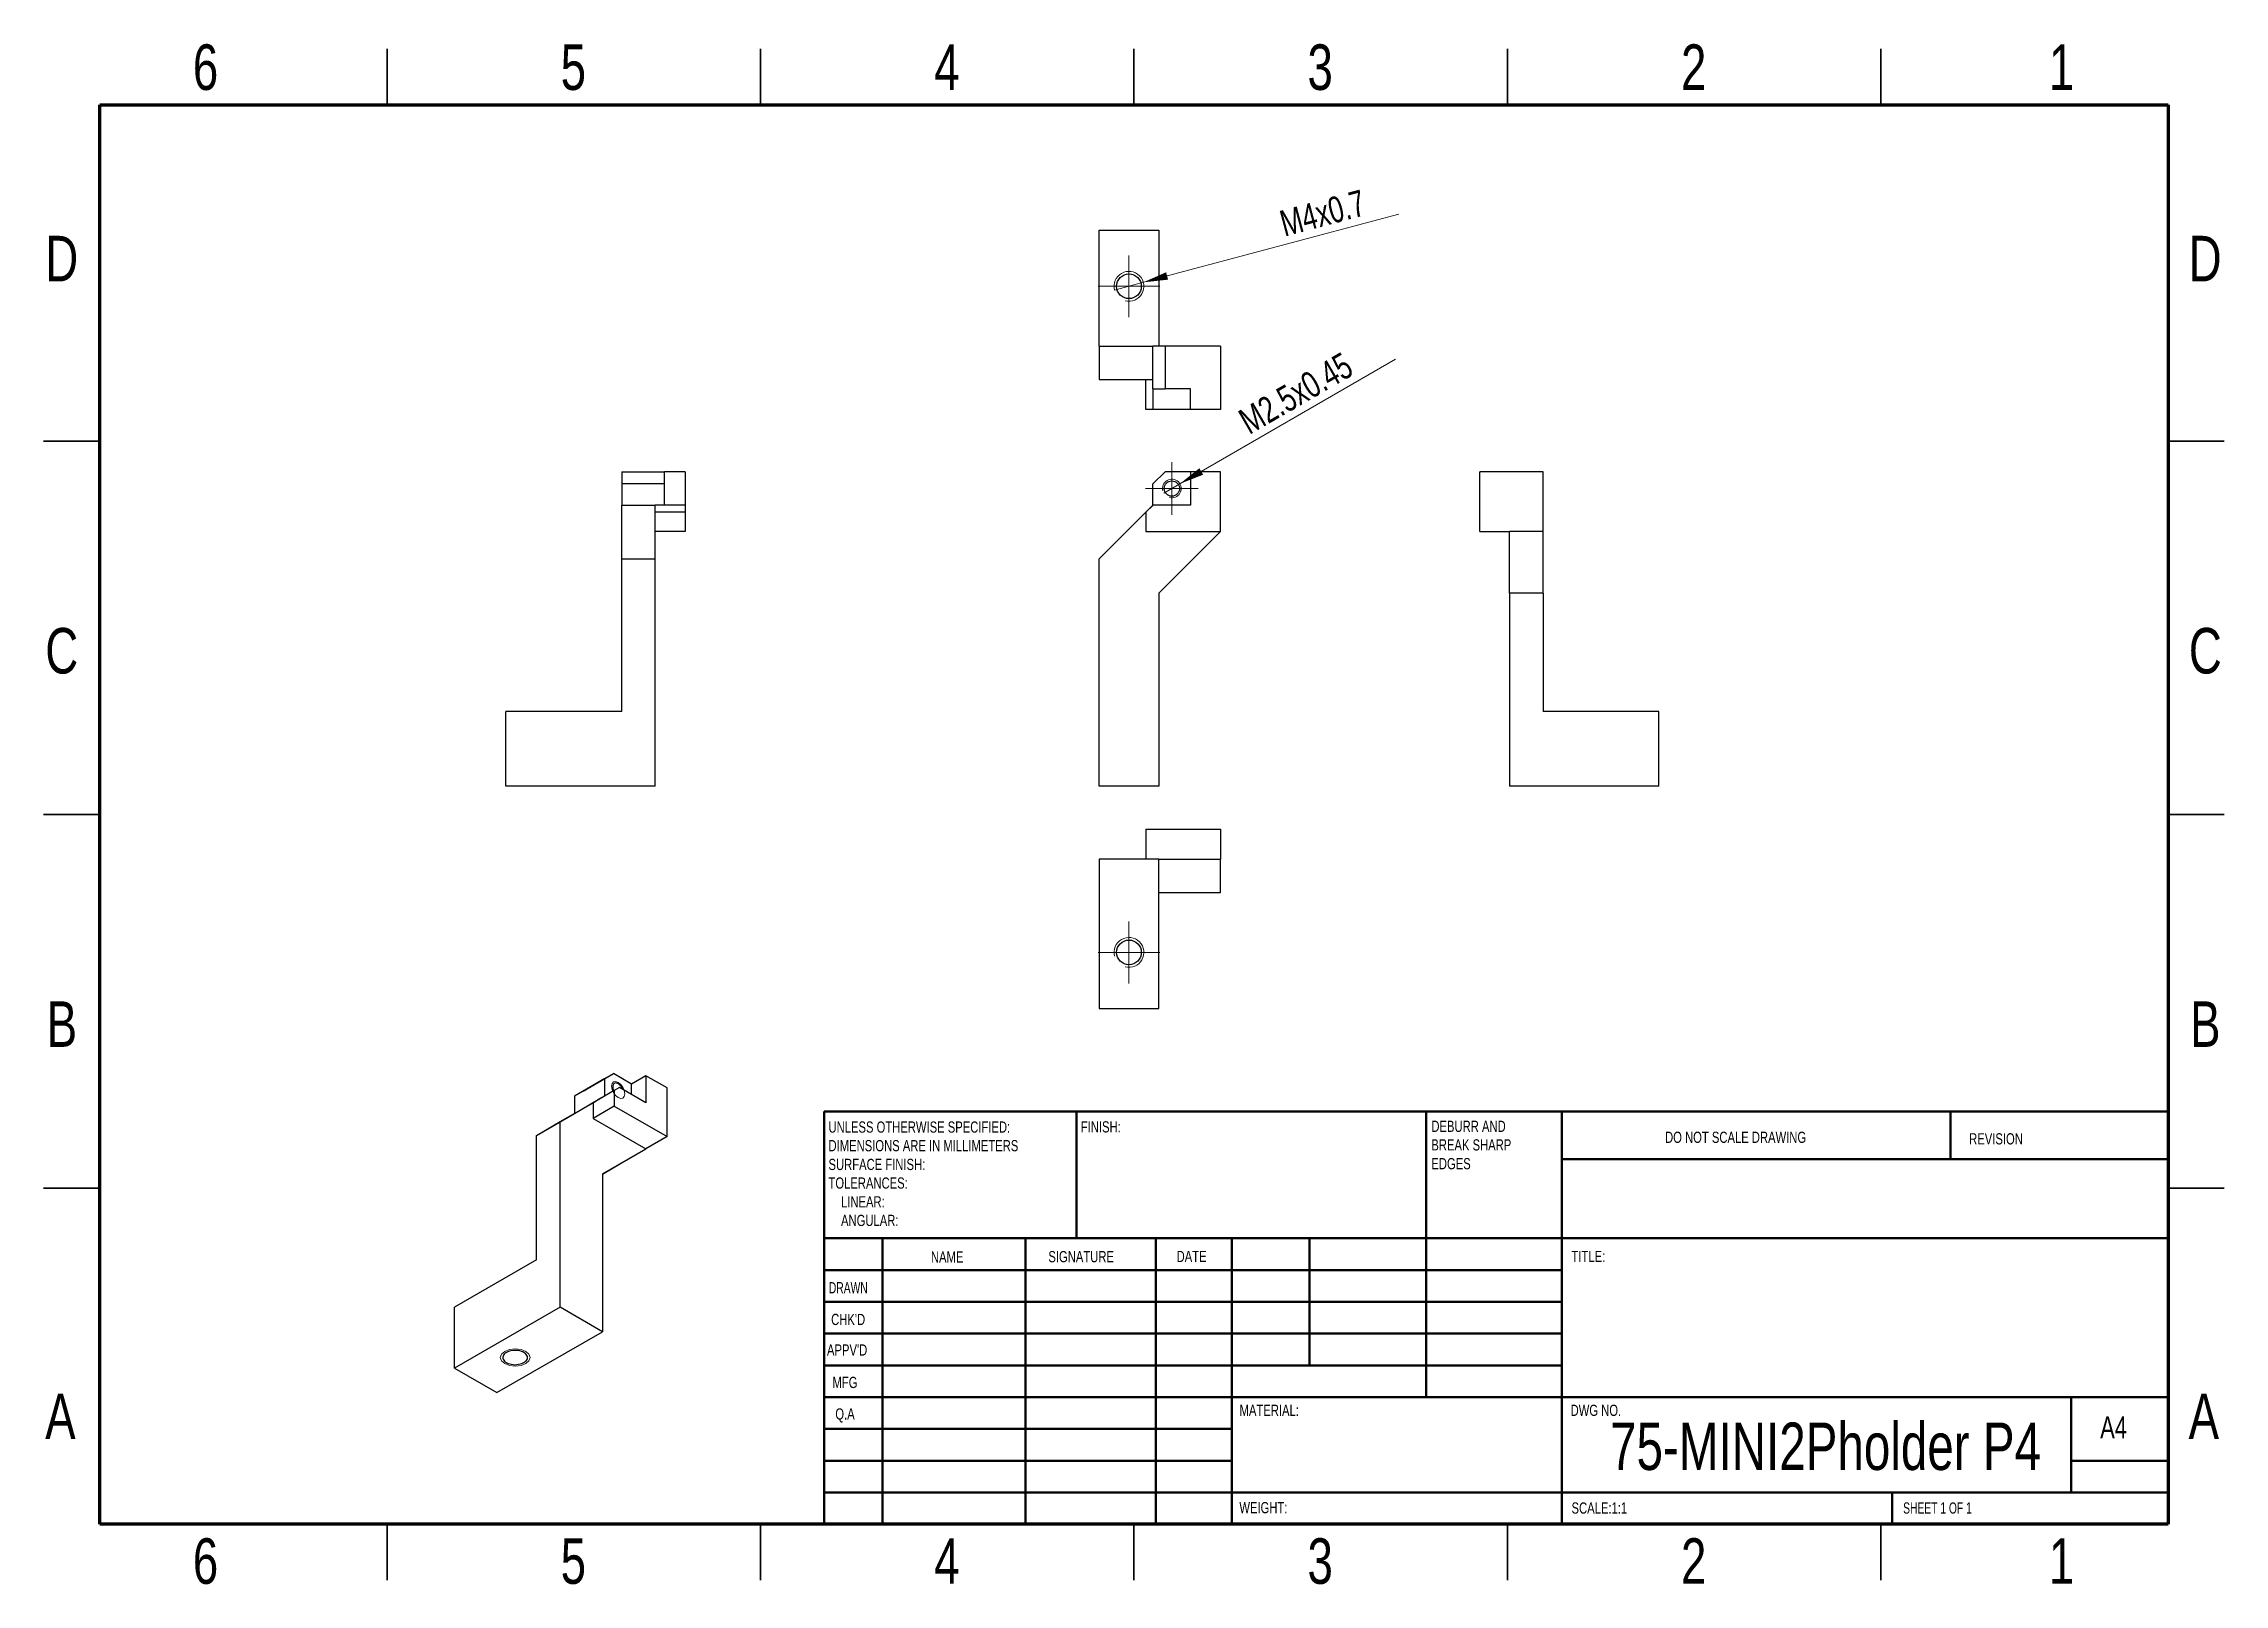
# Model space of a CAD drawing. Header units: inches. Extents: x 0.1 to 11.6, y 0.1 to 8.2.
import ezdxf

# ---------------------------------------------------------------- set-up
doc = ezdxf.new("R2010")
doc.units = ezdxf.units.IN
doc.header["$MEASUREMENT"] = 0
doc.styles.add('SLDTEXTSTYLE0', font='TXT', dxfattribs={"width": 0.75})
doc.styles.add('SLDTEXTSTYLE1', font='TXT', dxfattribs={"width": 0.686449})
doc.styles.add('SLDTEXTSTYLE2', font='TXT', dxfattribs={"width": 0.6875})
doc.dimstyles.new('SLDDIMSTYLE0', dxfattribs={"dimtxt": 0.137795, "dimasz": 0.13, "dimexe": 0, "dimexo": 0.0625, "dimgap": 0.034449, "dimtad": 1, "dimrnd": 1e-09, "dimzin": 12, "dimdsep": 46, "dimtxsty": 'SLDTEXTSTYLE0', "dimblk1": 'NONE', "dimsah": 1, "dimcen": 0, "dimadec": 0, "dimazin": 3, "dimtfac": 1, "dimtmove": 0, "dimatfit": 3, "dimldrblk": 'NONE', "dimfxl": 0, "dimfrac": 2, "dimtolj": 1, "dimtzin": 12, "dimarcsym": 0})

# ---------------------------------------------------------------- blocks, each defined once
blk = doc.blocks.new('SW_NOTE_0')
at = {"color": 0, "linetype": 'Continuous', "lineweight": 0, "attachment_point": 1, "style": 'SLDTEXTSTYLE0'}
for s, insert, char_height in [('UNLESS OTHERWISE SPECIFIED:', (0, 0.076), 0.05906), ('DIMENSIONS ARE IN MILLIMETERS', (0, -0.022), 0.05906), ('TOLERANCES:', (0, -0.219), 0.05906), ('SURFACE FINISH:', (0, -0.121), 0.05906), ('LINEAR:', (0.066, -0.318), 0.0591), ('ANGULAR:', (0.066, -0.416), 0.0591)]:
    blk.add_mtext(s, dxfattribs=dict(at, insert=insert, char_height=char_height))
blk = doc.blocks.new('SW_NOTE_0_1')
at = {"color": 0, "linetype": 'Continuous', "lineweight": 0, "attachment_point": 1, "style": 'SLDTEXTSTYLE0'}
for s, insert, char_height in [('DEBURR AND', (0, 0.076), 0.0591), ('BREAK SHARP', (0, -0.022), 0.05906), ('EDGES', (0, -0.121), 0.0591)]:
    blk.add_mtext(s, dxfattribs=dict(at, insert=insert, char_height=char_height))
blk = doc.blocks.new('_D')
at = {"color": 7, "linetype": 'Continuous', "lineweight": 0}
for q in [(7.225, 6.533), (6.003, 5.828)]:
    blk.add_line((6.088, 5.877), q, dxfattribs=at)
at = {"color": 7, "linetype": 'Continuous', "lineweight": 18}
blk.add_solid([(6.088, 5.877), (6.211, 5.925), (6.191, 5.959)], dxfattribs=at)
at = {"color": 7, "linetype": 'Continuous', "lineweight": 18, "insert": (6.385, 6.253), "char_height": 0.1378, "attachment_point": 1, "rotation": 30, "style": 'SLDTEXTSTYLE0'}
blk.add_mtext('M2.5x0.45', dxfattribs=at)
blk = doc.blocks.new('_None')
blk = doc.blocks.new('SW_CENTERMARKSYMBOL_0')
at = {"color": 0, "linetype": 'Continuous', "lineweight": 18}
for p, q in [((0, 0.098), (0, 0.139)), ((-0.098, 0), (-0.139, 0)), ((0, 0), (-0.098, 0)), ((0, 0), (0, 0.098)), ((0, 0), (0, -0.098)), ((0, 0), (0.098, 0)), ((0.098, 0), (0.139, 0)), ((0, -0.098), (0, -0.139))]:
    blk.add_line(p, q, dxfattribs=at)
blk = doc.blocks.new('_D_1')
at = {"color": 7, "linetype": 'Continuous', "lineweight": 0}
for q in [(7.242, 7.299), (5.743, 6.898)]:
    blk.add_line((5.896, 6.939), q, dxfattribs=at)
at = {"color": 7, "linetype": 'Continuous', "lineweight": 18}
blk.add_solid([(5.896, 6.939), (6.026, 6.953), (6.016, 6.992)], dxfattribs=at)
at = {"color": 7, "linetype": 'Continuous', "lineweight": 18, "insert": (6.604, 7.312), "char_height": 0.1378, "attachment_point": 1, "rotation": 15, "style": 'SLDTEXTSTYLE0'}
blk.add_mtext('M4x0.7', dxfattribs=at)
blk = doc.blocks.new('SW_CENTERMARKSYMBOL_1')
at = {"color": 0, "linetype": 'Continuous', "lineweight": 18}
for p, q in [((0, 0.098), (0, 0.163)), ((-0.098, 0), (-0.163, 0)), ((0, 0), (-0.098, 0)), ((0, 0), (0, 0.098)), ((0, 0), (0, -0.098)), ((0, 0), (0.098, 0)), ((0.098, 0), (0.163, 0)), ((0, -0.098), (0, -0.163))]:
    blk.add_line(p, q, dxfattribs=at)
blk = doc.blocks.new('SW_CENTERMARKSYMBOL_2')
at = {"color": 0, "linetype": 'Continuous', "lineweight": 18}
for p, q in [((0, 0.098), (0, 0.163)), ((-0.098, 0), (-0.163, 0)), ((0, 0), (-0.098, 0)), ((0, 0), (0, 0.098)), ((0, 0), (0, -0.098)), ((0, 0), (0.098, 0)), ((0.098, 0), (0.163, 0)), ((0, -0.098), (0, -0.163))]:
    blk.add_line(p, q, dxfattribs=at)

msp = doc.modelspace()

# ---------------------------------------------------------------- linework, layer by layer
at = {"color": 7, "linetype": 'Continuous', "lineweight": 35}
for p, q in [((1.909, 7.874), (1.909, 8.169)), ((3.878, 7.874), (3.878, 8.169)), ((5.846, 8.169), (5.846, 7.874)), ((5.846, 7.874), (5.846, 8.169)), ((7.815, 7.874), (7.815, 8.169)), ((9.783, 7.874), (9.783, 8.169)), ((0.394, 6.102), (0.098, 6.102)), ((11.299, 6.102), (11.594, 6.102)), ((0.098, 4.134), (0.394, 4.134)), ((0.394, 4.134), (0.098, 4.134)), ((11.594, 4.134), (11.299, 4.134)), ((11.299, 4.134), (11.594, 4.134)), ((0.394, 2.165), (0.098, 2.165)), ((11.299, 2.165), (11.594, 2.165)), ((1.909, 0.394), (1.909, 0.098)), ((3.878, 0.394), (3.878, 0.098)), ((5.846, 0.098), (5.846, 0.394)), ((5.846, 0.394), (5.846, 0.098)), ((7.815, 0.394), (7.815, 0.098)), ((9.783, 0.394), (9.783, 0.098))]:
    msp.add_line(p, q, dxfattribs=at)
at = {"color": 7, "linetype": 'Continuous', "lineweight": 70}
for p, q in [((0.394, 0.394), (0.394, 7.874)), ((0.394, 7.874), (11.299, 7.874)), ((11.299, 7.874), (11.299, 0.394)), ((11.299, 0.394), (0.394, 0.394))]:
    msp.add_line(p, q, dxfattribs=at)
at = {"color": 7, "linetype": 'Continuous', "lineweight": 25}
for p, q in [((5.662, 7.214), (5.977, 7.214)), ((5.662, 6.603), (5.662, 7.214)), ((5.977, 7.214), (5.977, 6.603)), ((5.662, 6.603), (5.662, 6.426)), ((5.662, 6.603), (5.946, 6.603)), ((5.946, 6.377), (5.946, 6.603)), ((6.01, 6.603), (5.946, 6.603)), ((6.01, 6.603), (6.01, 6.377)), ((6.302, 6.603), (6.01, 6.603)), ((6.302, 6.603), (6.302, 6.269)), ((5.662, 6.426), (5.908, 6.426)), ((5.908, 6.426), (5.946, 6.426)), ((5.908, 6.269), (5.908, 6.426)), ((5.946, 6.377), (6.01, 6.377)), ((5.947, 6.269), (5.947, 6.377)), ((6.144, 6.377), (6.01, 6.377)), ((6.144, 6.269), (6.144, 6.377)), ((5.947, 6.269), (5.908, 6.269)), ((6.144, 6.269), (5.947, 6.269)), ((6.302, 6.269), (6.144, 6.269)), ((3.146, 5.94), (3.372, 5.94)), ((3.146, 5.94), (3.146, 5.876)), ((3.372, 5.876), (3.146, 5.876)), ((3.146, 5.876), (3.146, 5.765)), ((3.372, 5.876), (3.372, 5.94)), ((3.48, 5.94), (3.372, 5.94)), ((3.372, 5.765), (3.372, 5.876)), ((3.48, 5.94), (3.48, 5.765)), ((5.946, 5.876), (6.01, 5.94)), ((5.946, 5.765), (5.946, 5.876)), ((6.144, 5.94), (6.01, 5.94)), ((6.144, 5.94), (6.144, 5.765)), ((6.302, 5.94), (6.144, 5.94)), ((6.302, 5.625), (6.302, 5.94)), ((7.669, 5.625), (7.669, 5.94)), ((8.003, 5.94), (7.669, 5.94)), ((8.003, 5.625), (8.003, 5.94)), ((3.146, 5.765), (3.323, 5.765)), ((3.146, 5.481), (3.146, 5.765)), ((3.323, 5.727), (3.323, 5.765)), ((3.372, 5.765), (3.323, 5.765)), ((3.48, 5.765), (3.372, 5.765)), ((3.48, 5.765), (3.48, 5.727)), ((5.947, 5.765), (5.908, 5.727)), ((5.908, 5.727), (5.946, 5.765)), ((5.946, 5.765), (5.947, 5.765)), ((6.144, 5.765), (5.947, 5.765)), ((3.323, 5.481), (3.323, 5.727)), ((3.48, 5.727), (3.323, 5.727)), ((3.48, 5.727), (3.48, 5.625)), ((5.662, 5.481), (5.908, 5.727)), ((5.908, 5.727), (5.908, 5.625)), ((3.48, 5.625), (3.323, 5.625)), ((5.908, 5.625), (6.302, 5.625)), ((5.977, 5.301), (6.302, 5.625)), ((7.669, 5.625), (7.826, 5.625)), ((8.003, 5.625), (7.826, 5.625)), ((7.826, 5.301), (7.826, 5.625)), ((8.003, 5.301), (8.003, 5.625)), ((3.146, 4.677), (3.146, 5.481)), ((3.146, 5.481), (3.323, 5.481)), ((3.323, 4.283), (3.323, 5.481)), ((5.662, 4.283), (5.662, 5.481)), ((5.977, 5.301), (5.977, 4.283)), ((8.003, 5.301), (7.826, 5.301)), ((7.826, 5.301), (7.826, 4.283)), ((8.003, 5.301), (8.003, 4.677)), ((2.535, 4.283), (2.535, 4.677)), ((3.146, 4.677), (2.535, 4.677)), ((8.614, 4.677), (8.003, 4.677)), ((8.614, 4.283), (8.614, 4.677)), ((3.323, 4.283), (2.535, 4.283)), ((5.977, 4.283), (5.662, 4.283)), ((8.614, 4.283), (7.826, 4.283)), ((5.908, 4.056), (5.908, 3.899)), ((5.908, 4.056), (6.302, 4.056)), ((6.302, 4.056), (6.302, 3.899)), ((5.977, 3.899), (5.662, 3.899)), ((5.662, 3.899), (5.662, 3.111)), ((5.977, 3.111), (5.977, 3.899)), ((5.977, 3.899), (6.302, 3.899)), ((6.302, 3.722), (6.302, 3.899)), ((5.977, 3.722), (6.302, 3.722)), ((5.662, 3.111), (5.977, 3.111)), ((2.942, 2.676), (3.102, 2.768)), ((3.057, 2.742), (3.102, 2.768)), ((3.197, 2.713), (3.102, 2.768)), ((3.057, 2.742), (2.897, 2.649)), ((2.942, 2.676), (2.897, 2.649)), ((2.897, 2.649), (2.897, 2.558)), ((3.106, 2.679), (2.995, 2.615)), ((3.057, 2.651), (3.022, 2.631)), ((3.057, 2.651), (3.057, 2.742)), ((3.057, 2.651), (3.057, 2.651)), ((3.134, 2.695), (3.106, 2.679)), ((3.106, 2.679), (3.106, 2.597)), ((3.273, 2.614), (3.134, 2.695)), ((3.273, 2.757), (3.197, 2.713)), ((3.197, 2.659), (3.197, 2.713)), ((3.273, 2.757), (3.273, 2.614)), ((3.385, 2.693), (3.273, 2.757)), ((3.385, 2.436), (3.385, 2.693)), ((2.696, 2.442), (2.897, 2.558)), ((2.821, 2.515), (2.995, 2.615)), ((2.897, 2.558), (3.022, 2.631)), ((2.995, 2.615), (3.022, 2.631)), ((2.995, 2.615), (2.995, 2.532)), ((3.106, 2.597), (2.995, 2.532)), ((2.995, 2.532), (3.273, 2.372)), ((3.022, 2.631), (3.022, 2.631)), ((3.106, 2.597), (3.385, 2.436)), ((2.696, 2.442), (2.821, 2.515)), ((2.696, 1.786), (2.696, 2.442)), ((2.821, 1.537), (2.821, 2.515)), ((3.385, 2.436), (3.273, 2.372)), ((3.044, 2.24), (3.273, 2.372)), ((3.044, 2.239), (3.148, 2.299)), ((3.148, 2.299), (3.273, 2.372)), ((3.044, 2.24), (3.044, 1.408)), ((2.696, 1.786), (2.264, 1.537)), ((2.821, 1.537), (2.264, 1.216)), ((2.264, 1.216), (2.264, 1.537)), ((3.044, 1.408), (2.821, 1.537)), ((2.487, 1.087), (3.044, 1.408)), ((2.264, 1.216), (2.487, 1.087))]:
    msp.add_line(p, q, dxfattribs=at)
at = {"color": 7, "linetype": 'Continuous', "lineweight": 50}
for p, q in [((4.213, 2.569), (11.299, 2.569)), ((4.213, 2.569), (4.213, 0.394)), ((5.543, 1.9), (5.543, 2.569)), ((7.386, 2.569), (7.386, 1.063)), ((8.102, 2.569), (8.102, 0.394)), ((10.15, 2.318), (10.15, 2.569)), ((11.299, 2.318), (8.102, 2.318)), ((11.299, 1.9), (4.213, 1.9)), ((4.52, 1.9), (4.52, 0.394)), ((5.275, 1.9), (5.275, 0.394)), ((5.961, 1.9), (5.961, 0.394)), ((6.362, 0.394), (6.362, 1.9)), ((6.772, 1.23), (6.772, 1.9)), ((8.102, 1.732), (4.213, 1.732)), ((8.102, 1.565), (4.213, 1.565)), ((8.102, 1.398), (4.213, 1.398)), ((8.102, 1.23), (4.213, 1.23)), ((6.362, 1.063), (4.213, 1.063)), ((6.362, 1.063), (11.299, 1.063)), ((10.787, 0.561), (10.787, 1.063)), ((6.362, 0.896), (4.213, 0.896)), ((6.362, 0.728), (4.213, 0.728)), ((11.299, 0.728), (10.787, 0.728)), ((4.213, 0.561), (11.299, 0.561)), ((9.843, 0.394), (9.843, 0.561))]:
    msp.add_line(p, q, dxfattribs=at)
at = {"color": 7, "linetype": 'Continuous', "lineweight": 18, "flags": 128}
for points in [[(3.127, 2.642), (3.114, 2.652), (3.103, 2.668), (3.095, 2.685), (3.092, 2.702), (3.095, 2.716), (3.103, 2.724), (3.114, 2.727), (3.127, 2.722), (3.141, 2.711), (3.152, 2.696), (3.159, 2.679), (3.162, 2.662), (3.159, 2.648), (3.152, 2.639), (3.141, 2.637), (3.127, 2.642)], [(2.529, 1.24), (2.512, 1.254), (2.506, 1.272), (2.512, 1.289), (2.529, 1.304), (2.554, 1.314), (2.584, 1.317), (2.615, 1.314), (2.64, 1.304), (2.657, 1.289), (2.663, 1.272), (2.657, 1.254), (2.64, 1.24), (2.615, 1.23), (2.584, 1.226), (2.554, 1.23), (2.529, 1.24)]]:
    msp.add_lwpolyline(points, dxfattribs=at)
at = {"color": 7, "linetype": 'Continuous', "lineweight": 25, "flags": 128}
for points in [[(3.152, 2.685), (3.152, 2.685), (3.148, 2.692), (3.144, 2.698), (3.14, 2.704), (3.135, 2.709), (3.13, 2.713), (3.125, 2.716), (3.119, 2.718), (3.115, 2.719), (3.11, 2.718), (3.106, 2.716), (3.103, 2.713), (3.101, 2.709), (3.099, 2.704), (3.099, 2.698), (3.099, 2.692), (3.101, 2.685), (3.103, 2.678), (3.103, 2.678)], [(2.539, 1.298), (2.532, 1.294), (2.527, 1.29), (2.523, 1.285), (2.521, 1.279), (2.52, 1.274), (2.52, 1.268), (2.521, 1.263), (2.524, 1.258), (2.528, 1.253), (2.534, 1.248), (2.54, 1.244), (2.548, 1.241), (2.556, 1.238), (2.565, 1.236), (2.574, 1.235), (2.583, 1.234), (2.593, 1.235), (2.602, 1.236), (2.611, 1.238), (2.619, 1.24), (2.627, 1.243), (2.634, 1.247), (2.639, 1.252), (2.644, 1.256), (2.647, 1.262), (2.649, 1.267), (2.649, 1.272), (2.649, 1.278), (2.646, 1.283), (2.643, 1.288), (2.638, 1.293), (2.632, 1.297), (2.625, 1.301), (2.617, 1.304), (2.609, 1.307), (2.6, 1.308), (2.59, 1.309), (2.581, 1.309), (2.572, 1.309), (2.562, 1.307), (2.554, 1.305), (2.546, 1.302), (2.539, 1.298)]]:
    msp.add_lwpolyline(points, dxfattribs=at)
at = {"color": 7, "linetype": 'Continuous', "lineweight": 25}
for centre, radius in [((5.82, 6.918), 0.065), ((6.046, 5.852), 0.0404), ((5.82, 3.407), 0.065)]:
    msp.add_circle(centre, radius, dxfattribs=at)
at = {"color": 7, "linetype": 'Continuous', "lineweight": 18}
for centre, radius in [((5.82, 6.918), 0.0787), ((6.046, 5.852), 0.0492), ((5.82, 3.407), 0.0787)]:
    msp.add_arc(centre, radius, 255, 195, dxfattribs=at)

# ---------------------------------------------------------------- block references
at = {"color": 7, "linetype": 'Continuous', "lineweight": 0}
for name, p in [('SW_CENTERMARKSYMBOL_1', (5.82, 6.918)), ('SW_CENTERMARKSYMBOL_0', (6.046, 5.852)), ('SW_CENTERMARKSYMBOL_2', (5.82, 3.407)), ('SW_NOTE_0', (4.236, 2.44)), ('SW_NOTE_0_1', (7.414, 2.444))]:
    msp.add_blockref(name, p, dxfattribs=at)

# ---------------------------------------------------------------- texts
for s, insert, char_height, attachment_point, style in [('6', (0.952, 8.193), 0.24, 2, 'SLDTEXTSTYLE0'), ('5', (2.891, 8.193), 0.24, 2, 'SLDTEXTSTYLE0'), ('4', (4.86, 8.193), 0.24, 2, 'SLDTEXTSTYLE0'), ('3', (6.828, 8.193), 0.24, 2, 'SLDTEXTSTYLE0'), ('2', (8.797, 8.193), 0.24, 2, 'SLDTEXTSTYLE0'), ('1', (10.736, 8.193), 0.24, 2, 'SLDTEXTSTYLE0'), ('D', (0.194, 7.184), 0.24, 2, 'SLDTEXTSTYLE0'), ('D', (11.493, 7.184), 0.24, 2, 'SLDTEXTSTYLE0'), ('C', (0.194, 5.117), 0.24, 2, 'SLDTEXTSTYLE0'), ('C', (11.494, 5.117), 0.24, 2, 'SLDTEXTSTYLE0'), ('B', (0.195, 3.149), 0.24, 2, 'SLDTEXTSTYLE0'), ('B', (11.494, 3.149), 0.24, 2, 'SLDTEXTSTYLE0'), ('FINISH:', (5.566, 2.517), 0.0591, 1, 'SLDTEXTSTYLE0'), ('DO NOT SCALE DRAWING', (8.646, 2.462), 0.05906, 1, 'SLDTEXTSTYLE0'), ('REVISION', (10.249, 2.454), 0.0591, 1, 'SLDTEXTSTYLE0'), ('NAME', (4.776, 1.831), 0.0591, 1, 'SLDTEXTSTYLE0'), ('SIGNATURE', (5.395, 1.833), 0.0591, 1, 'SLDTEXTSTYLE0'), ('DATE', (6.071, 1.834), 0.0591, 1, 'SLDTEXTSTYLE0'), ('TITLE:', (8.153, 1.834), 0.0591, 1, 'SLDTEXTSTYLE0'), ('DRAWN', (4.238, 1.669), 0.0591, 1, 'SLDTEXTSTYLE1'), ("CHK'D", (4.25, 1.502), 0.0591, 1, 'SLDTEXTSTYLE0'), ("APPV'D", (4.228, 1.341), 0.0591, 1, 'SLDTEXTSTYLE0'), ('MFG', (4.257, 1.17), 0.0591, 1, 'SLDTEXTSTYLE0'), ('A', (0.187, 1.082), 0.24, 2, 'SLDTEXTSTYLE0'), ('A', (11.486, 1.082), 0.24, 2, 'SLDTEXTSTYLE0'), ('Q.A', (4.272, 1.004), 0.0591, 1, 'SLDTEXTSTYLE0'), ('MATERIAL:', (6.403, 1.023), 0.0591, 1, 'SLDTEXTSTYLE0'), ('DWG NO.', (8.148, 1.023), 0.0591, 1, 'SLDTEXTSTYLE0'), ('75-MINI2Pholder P4', (9.492, 0.929), 0.25, 2, 'SLDTEXTSTYLE0'), ('A4', (10.94, 0.961), 0.1146, 1, 'SLDTEXTSTYLE0'), ('WEIGHT:', (6.402, 0.51), 0.059, 1, 'SLDTEXTSTYLE0'), ('SCALE:1:1', (8.153, 0.508), 0.0591, 1, 'SLDTEXTSTYLE0'), ('SHEET 1 OF 1', (9.901, 0.508), 0.05906, 1, 'SLDTEXTSTYLE2'), ('6', (0.952, 0.319), 0.24, 2, 'SLDTEXTSTYLE0'), ('5', (2.891, 0.319), 0.24, 2, 'SLDTEXTSTYLE0'), ('4', (4.86, 0.319), 0.24, 2, 'SLDTEXTSTYLE0'), ('3', (6.828, 0.319), 0.24, 2, 'SLDTEXTSTYLE0'), ('2', (8.797, 0.319), 0.24, 2, 'SLDTEXTSTYLE0'), ('1', (10.736, 0.319), 0.24, 2, 'SLDTEXTSTYLE0')]:
    msp.add_mtext(s, dxfattribs=dict(at, insert=insert, char_height=char_height, attachment_point=attachment_point, style=style))

# ---------------------------------------------------------------- dimensions: what is measured, and where the dimension line sits
at = {"color": 7, "linetype": 'Continuous', "lineweight": 18}
for p1, p2, text, picture, middle in [((5.743, 6.898), (5.896, 6.939), 'M4x0.7', '_D_1', (6.951, 7.221)), ((6.003, 5.828), (6.088, 5.877), 'M2.5x0.45', '_D', (6.855, 6.319))]:
    dim = msp.add_diameter_dim_2p(p1=p1, p2=p2, text=text, dimstyle='SLDDIMSTYLE0', override={"dimpost": '<>'}, dxfattribs=at)
    dim.commit()
    dim.dimension.update_dxf_attribs({"geometry": picture, "text_midpoint": middle, "dimtype": 163})

doc.saveas('drawing.dxf')
